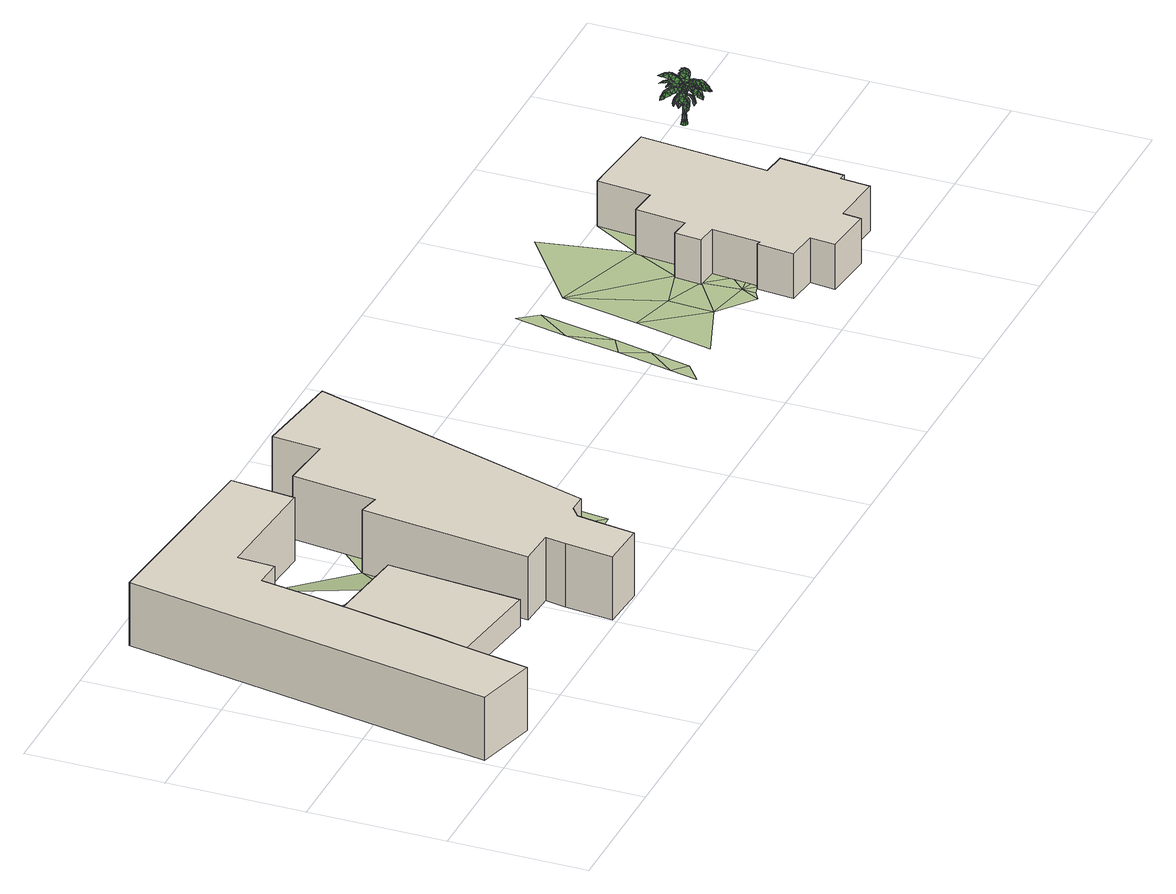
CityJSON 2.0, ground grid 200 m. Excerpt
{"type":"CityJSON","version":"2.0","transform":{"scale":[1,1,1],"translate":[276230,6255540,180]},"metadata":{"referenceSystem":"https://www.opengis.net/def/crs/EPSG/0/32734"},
"CityObjects":{
"building1":{"type":"Building","attributes":{"building":"commercial","building:levels":3,"building_height":9.7,"roof_height":14.93,"ground_height":5.23,"plus_code":"4FRW3CFW+825"},"geometry":[{"type":"Solid","lod":"1","boundaries":[[[[0,1,2,3]],[[1,4,5,2]],[[4,6,7,5]],[[6,8,9,7]],[[8,10,11,9]],[[10,12,13,11]],[[12,14,15,13]],[[14,16,17,15]],[[16,18,19,17]],[[18,20,21,19]],[[20,0,3,21]],[[3,2,5,7,9,11,13,15,17,19,21]],[[20,18,16,14,12,10,8,6,4,1,0]]]]}]},
"building2":{"type":"Building","attributes":{"building":"yes","building:levels":1,"amenity":"parking","building_height":4.1,"roof_height":9.33,"ground_height":5.23,"plus_code":"4FRW3CFW+843"},"geometry":[{"type":"Solid","lod":"1","boundaries":[[[[4,22,23,24]],[[22,25,26,23]],[[25,6,27,26]],[[6,4,24,27]],[[24,23,26,27]],[[6,25,22,4]]]]}]},
"building3":{"type":"Building","attributes":{"address":"50 Albert Road Cape Town","building":"commercial","building:levels":3,"building_height":9.7,"roof_height":14.93,"ground_height":5.23,"plus_code":"4FRW3CFW+862"},"geometry":[{"type":"Solid","lod":"1","boundaries":[[[[28,29,30,31]],[[29,32,33,30]],[[32,34,35,33]],[[34,36,37,35]],[[36,38,39,37]],[[38,40,41,39]],[[40,42,43,41]],[[42,44,45,43]],[[44,46,47,45]],[[46,48,49,47]],[[48,50,51,49]],[[50,52,53,51]],[[52,54,55,53]],[[54,56,57,55]],[[56,28,31,57]],[[31,30,33,35,37,39,41,43,45,47,49,51,53,55,57]],[[56,54,52,50,48,46,44,42,40,38,36,34,32,29,28]]]]}]},
"building4":{"type":"Building","attributes":{"address":"St Mary the Virgin 70 Albert Road Woodstock 7915 Cape Town","building":"church","building:levels":2,"amenity":"place_of_worship","building_height":6.9,"roof_height":12.55,"ground_height":5.65,"plus_code":"4FRW3CFW+7HW"},"geometry":[{"type":"Solid","lod":"1","boundaries":[[[[58,59,60,61]],[[59,62,63,60]],[[62,64,65,63]],[[64,66,67,65]],[[66,68,69,67]],[[68,70,71,69]],[[70,72,73,71]],[[72,74,75,73]],[[74,76,77,75]],[[76,78,79,77]],[[78,80,81,79]],[[80,82,83,81]],[[82,84,85,83]],[[84,86,87,85]],[[86,88,89,87]],[[88,90,91,89]],[[90,92,93,91]],[[92,94,95,93]],[[94,96,97,95]],[[96,58,61,97]],[[61,60,63,65,67,69,71,73,75,77,79,81,83,85,87,89,91,93,95,97]],[[96,94,92,90,88,86,84,82,80,78,76,74,72,70,68,66,64,62,59,58]]]]}]},
"tree1":{"type":"SolitaryVegetationObject","attributes":{"height":3.1,"width":0.29,"group":"standard","type":"palm","footprint":[263981.08,6243042.96],"ground_height":5.8},"geometry":[{"type":"MultiSurface","lod":"2","boundaries":[[[98,99,100]],[[100,101,102]],[[103,104,105]],[[106,98,107]],[[108,98,100]],[[107,109,103]],[[110,111,112]],[[112,113,114]],[[115,116,117]],[[118,110,119]],[[120,110,112]],[[119,121,115]],[[122,123,124]],[[124,125,126]],[[127,128,129]],[[130,122,131]],[[132,122,124]],[[131,133,127]],[[134,135,136]],[[137,138,139]],[[138,137,140]],[[141,142,143]],[[142,141,144]],[[145,146,147]],[[146,145,148]],[[149,150,151]],[[150,149,152]],[[153,154,155]],[[154,153,156]],[[157,158,159]],[[158,157,160]],[[161,162,163]],[[135,134,164]],[[162,161,165]],[[166,134,167]],[[138,168,169]],[[134,166,170]],[[171,162,172]],[[173,158,174]],[[162,171,175]],[[176,154,177]],[[158,173,178]],[[179,150,180]],[[154,176,181]],[[182,146,183]],[[150,179,184]],[[185,142,186]],[[146,182,187]],[[168,138,188]],[[142,185,189]],[[190,191,192]],[[192,193,194]],[[195,196,197]],[[198,190,199]],[[200,190,192]],[[199,201,195]],[[202,203,204]],[[204,205,206]],[[207,208,209]],[[210,202,211]],[[212,202,204]],[[211,213,207]],[[214,215,216]],[[216,217,218]],[[219,220,221]],[[222,214,223]],[[224,214,216]],[[223,225,219]],[[226,227,228]],[[228,229,230]],[[231,232,233]],[[234,226,235]],[[236,226,228]],[[235,237,231]],[[238,239,240]],[[240,241,242]],[[243,244,245]],[[246,238,247]],[[248,238,240]],[[247,249,243]],[[250,251,252]],[[252,253,254]],[[255,256,257]],[[258,250,259]],[[260,250,252]],[[259,261,255]],[[262,263,264]],[[264,265,266]],[[267,268,269]],[[270,262,271]],[[272,262,264]],[[271,273,267]],[[274,275,276]],[[276,277,278]],[[279,280,281]],[[282,274,283]],[[284,274,276]],[[283,285,279]],[[286,287,288]],[[288,289,290]],[[291,292,293]],[[294,286,295]],[[296,286,288]],[[295,297,291]],[[298,299,300]],[[299,149,301]],[[302,303,304]],[[305,306,298]],[[307,299,298]],[[306,302,308]],[[309,310,311]],[[310,137,312]],[[313,314,315]],[[316,317,309]],[[318,310,309]],[[317,313,319]],[[320,321,322]],[[321,157,323]],[[324,325,326]],[[327,328,320]],[[329,321,320]],[[328,324,330]],[[108,100,331]],[[108,331,332]],[[331,100,102]],[[331,102,333]],[[103,109,334]],[[103,334,335]],[[106,336,99]],[[106,99,98]],[[108,337,338]],[[108,338,98]],[[103,105,106]],[[103,106,107]],[[339,340,109]],[[339,109,107]],[[103,335,341]],[[103,341,342]],[[342,343,104]],[[342,104,103]],[[344,345,343]],[[344,343,342]],[[342,341,346]],[[342,346,344]],[[339,107,98]],[[339,98,338]],[[102,101,347]],[[102,347,348]],[[100,99,349]],[[100,349,101]],[[120,112,350]],[[120,350,351]],[[350,112,114]],[[350,114,352]],[[115,121,353]],[[115,353,354]],[[118,355,111]],[[118,111,110]],[[120,356,357]],[[120,357,110]],[[115,117,118]],[[115,118,119]],[[358,359,121]],[[358,121,119]],[[115,354,360]],[[115,360,361]],[[361,362,116]],[[361,116,115]],[[363,364,362]],[[363,362,361]],[[361,360,365]],[[361,365,363]],[[358,119,110]],[[358,110,357]],[[114,113,366]],[[114,366,367]],[[112,111,368]],[[112,368,113]],[[132,124,369]],[[132,369,370]],[[369,124,126]],[[369,126,371]],[[127,133,372]],[[127,372,373]],[[130,374,123]],[[130,123,122]],[[132,375,376]],[[132,376,122]],[[127,129,130]],[[127,130,131]],[[377,378,133]],[[377,133,131]],[[127,373,379]],[[127,379,380]],[[380,381,128]],[[380,128,127]],[[382,383,381]],[[382,381,380]],[[380,379,384]],[[380,384,382]],[[377,131,122]],[[377,122,376]],[[126,125,385]],[[126,385,386]],[[124,123,387]],[[124,387,125]],[[388,389,390]],[[388,390,391]],[[389,392,393]],[[389,393,390]],[[392,394,395]],[[392,395,393]],[[394,396,397]],[[394,397,395]],[[396,398,399]],[[396,399,397]],[[398,400,401]],[[398,401,399]],[[400,402,403]],[[400,403,401]],[[402,388,391]],[[402,391,403]],[[404,405,406]],[[404,406,407]],[[405,408,409]],[[405,409,406]],[[408,410,411]],[[408,411,409]],[[410,412,413]],[[410,413,411]],[[412,414,415]],[[412,415,413]],[[414,416,417]],[[414,417,415]],[[416,418,419]],[[416,419,417]],[[418,404,407]],[[418,407,419]],[[139,136,135]],[[139,135,137]],[[143,140,137]],[[143,137,141]],[[147,144,141]],[[147,141,145]],[[151,148,145]],[[151,145,149]],[[155,152,149]],[[155,149,153]],[[159,156,153]],[[159,153,157]],[[163,160,157]],[[163,157,161]],[[161,135,164]],[[161,164,165]],[[114,168,185]],[[114,185,182]],[[114,182,179]],[[114,179,176]],[[114,176,173]],[[114,173,171]],[[114,171,166]],[[114,166,168]],[[409,141,137]],[[409,137,406]],[[411,145,141]],[[411,141,409]],[[413,149,145]],[[413,145,411]],[[415,153,149]],[[415,149,413]],[[417,157,153]],[[417,153,415]],[[419,161,157]],[[419,157,417]],[[407,135,161]],[[407,161,419]],[[406,137,135]],[[406,135,407]],[[169,167,134]],[[169,134,138]],[[162,134,170]],[[162,170,172]],[[175,174,158]],[[175,158,162]],[[178,177,154]],[[178,154,158]],[[181,180,150]],[[181,150,154]],[[184,183,146]],[[184,146,150]],[[187,186,142]],[[187,142,146]],[[189,188,138]],[[189,138,142]],[[138,134,136]],[[138,136,139]],[[142,138,140]],[[142,140,143]],[[146,142,144]],[[146,144,147]],[[150,146,148]],[[150,148,151]],[[154,150,152]],[[154,152,155]],[[158,154,156]],[[158,156,159]],[[162,158,160]],[[162,160,163]],[[134,162,165]],[[134,165,164]],[[168,166,167]],[[168,167,169]],[[166,171,172]],[[166,172,170]],[[171,173,174]],[[171,174,175]],[[173,176,177]],[[173,177,178]],[[176,179,180]],[[176,180,181]],[[179,182,183]],[[179,183,184]],[[182,185,186]],[[182,186,187]],[[185,168,188]],[[185,188,189]],[[391,390,405]],[[391,405,404]],[[390,393,408]],[[390,408,405]],[[393,395,410]],[[393,410,408]],[[395,397,412]],[[395,412,410]],[[397,399,414]],[[397,414,412]],[[399,401,416]],[[399,416,414]],[[401,403,418]],[[401,418,416]],[[403,391,404]],[[403,404,418]],[[200,192,420]],[[200,420,421]],[[420,192,194]],[[420,194,422]],[[195,201,423]],[[195,423,424]],[[198,425,191]],[[198,191,190]],[[200,426,427]],[[200,427,190]],[[195,197,198]],[[195,198,199]],[[428,429,201]],[[428,201,199]],[[195,424,430]],[[195,430,431]],[[431,432,196]],[[431,196,195]],[[433,434,432]],[[433,432,431]],[[431,430,435]],[[431,435,433]],[[428,199,190]],[[428,190,427]],[[194,193,436]],[[194,436,437]],[[192,191,438]],[[192,438,193]],[[212,204,439]],[[212,439,440]],[[439,204,206]],[[439,206,441]],[[207,213,442]],[[207,442,443]],[[210,444,203]],[[210,203,202]],[[212,445,446]],[[212,446,202]],[[207,209,210]],[[207,210,211]],[[447,448,213]],[[447,213,211]],[[207,443,449]],[[207,449,450]],[[450,451,208]],[[450,208,207]],[[452,453,451]],[[452,451,450]],[[450,449,454]],[[450,454,452]],[[447,211,202]],[[447,202,446]],[[206,205,455]],[[206,455,456]],[[204,203,457]],[[204,457,205]],[[224,216,458]],[[224,458,459]],[[458,216,218]],[[458,218,460]],[[219,225,461]],[[219,461,462]],[[222,463,215]],[[222,215,214]],[[224,464,465]],[[224,465,214]],[[219,221,222]],[[219,222,223]],[[466,467,225]],[[466,225,223]],[[219,462,468]],[[219,468,469]],[[469,470,220]],[[469,220,219]],[[471,472,470]],[[471,470,469]],[[469,468,473]],[[469,473,471]],[[466,223,214]],[[466,214,465]],[[218,217,474]],[[218,474,475]],[[216,215,476]],[[216,476,217]],[[236,228,477]],[[236,477,478]],[[477,228,230]],[[477,230,479]],[[231,237,480]],[[231,480,481]],[[234,482,227]],[[234,227,226]],[[236,483,484]],[[236,484,226]],[[231,233,234]],[[231,234,235]],[[485,486,237]],[[485,237,235]],[[231,481,487]],[[231,487,488]],[[488,489,232]],[[488,232,231]],[[490,491,489]],[[490,489,488]],[[488,487,492]],[[488,492,490]],[[485,235,226]],[[485,226,484]],[[230,229,439]],[[230,439,493]],[[228,227,494]],[[228,494,229]],[[248,240,495]],[[248,495,496]],[[495,240,242]],[[495,242,497]],[[243,249,498]],[[243,498,499]],[[246,500,239]],[[246,239,238]],[[248,501,502]],[[248,502,238]],[[243,245,246]],[[243,246,247]],[[503,504,249]],[[503,249,247]],[[243,499,505]],[[243,505,506]],[[506,507,244]],[[506,244,243]],[[508,509,507]],[[508,507,506]],[[506,505,510]],[[506,510,508]],[[503,247,238]],[[503,238,502]],[[242,241,511]],[[242,511,512]],[[240,239,513]],[[240,513,241]],[[260,252,514]],[[260,514,515]],[[514,252,254]],[[514,254,516]],[[255,261,517]],[[255,517,518]],[[258,519,251]],[[258,251,250]],[[260,520,521]],[[260,521,250]],[[255,257,258]],[[255,258,259]],[[522,523,261]],[[522,261,259]],[[255,518,524]],[[255,524,525]],[[525,526,256]],[[525,256,255]],[[527,528,526]],[[527,526,525]],[[525,524,529]],[[525,529,527]],[[522,259,250]],[[522,250,521]],[[254,253,530]],[[254,530,531]],[[252,251,532]],[[252,532,253]],[[272,264,533]],[[272,533,534]],[[533,264,266]],[[533,266,535]],[[267,273,536]],[[267,536,537]],[[270,538,263]],[[270,263,262]],[[272,539,540]],[[272,540,262]],[[267,269,270]],[[267,270,271]],[[541,542,273]],[[541,273,271]],[[267,537,543]],[[267,543,544]],[[544,545,268]],[[544,268,267]],[[546,547,545]],[[546,545,544]],[[544,543,548]],[[544,548,546]],[[541,271,262]],[[541,262,540]],[[266,265,549]],[[266,549,550]],[[264,263,551]],[[264,551,265]],[[284,276,552]],[[284,552,553]],[[552,276,278]],[[552,278,554]],[[279,285,555]],[[279,555,556]],[[282,557,275]],[[282,275,274]],[[284,558,559]],[[284,559,274]],[[279,281,282]],[[279,282,283]],[[560,561,285]],[[560,285,283]],[[279,556,562]],[[279,562,563]],[[563,564,280]],[[563,280,279]],[[565,566,564]],[[565,564,563]],[[563,562,567]],[[563,567,565]],[[560,283,274]],[[560,274,559]],[[278,277,568]],[[278,568,569]],[[276,275,570]],[[276,570,277]],[[296,288,571]],[[296,571,572]],[[571,288,290]],[[571,290,573]],[[291,297,574]],[[291,574,575]],[[294,576,287]],[[294,287,286]],[[296,572,577]],[[296,577,286]],[[291,293,294]],[[291,294,295]],[[578,579,297]],[[578,297,295]],[[291,575,580]],[[291,580,581]],[[581,582,292]],[[581,292,291]],[[583,584,582]],[[583,582,581]],[[581,580,585]],[[581,585,583]],[[578,295,286]],[[578,286,577]],[[290,289,586]],[[290,586,587]],[[288,287,588]],[[288,588,289]],[[307,589,590]],[[307,590,299]],[[590,591,149]],[[590,149,299]],[[302,592,593]],[[302,593,308]],[[305,298,300]],[[305,300,594]],[[307,298,595]],[[307,595,596]],[[302,306,305]],[[302,305,303]],[[595,306,308]],[[595,308,597]],[[302,598,599]],[[302,599,592]],[[598,302,304]],[[598,304,600]],[[601,598,600]],[[601,600,602]],[[598,601,603]],[[598,603,599]],[[595,298,306]],[[149,604,605]],[[149,605,301]],[[299,301,606]],[[299,606,300]],[[318,607,608]],[[318,608,310]],[[608,609,137]],[[608,137,310]],[[313,610,611]],[[313,611,319]],[[316,309,311]],[[316,311,612]],[[318,309,613]],[[318,613,614]],[[313,317,316]],[[313,316,314]],[[615,317,319]],[[615,319,616]],[[313,617,618]],[[313,618,610]],[[617,313,315]],[[617,315,619]],[[620,617,619]],[[620,619,621]],[[617,620,622]],[[617,622,618]],[[615,613,309]],[[615,309,317]],[[137,623,624]],[[137,624,312]],[[310,312,625]],[[310,625,311]],[[329,626,627]],[[329,627,321]],[[627,628,157]],[[627,157,321]],[[324,629,630]],[[324,630,330]],[[327,320,322]],[[327,322,631]],[[329,320,632]],[[329,632,633]],[[324,328,327]],[[324,327,325]],[[634,328,330]],[[634,330,635]],[[324,636,637]],[[324,637,629]],[[636,324,326]],[[636,326,638]],[[639,636,638]],[[639,638,640]],[[636,639,641]],[[636,641,637]],[[634,632,320]],[[634,320,328]],[[157,642,643]],[[157,643,323]],[[321,323,644]],[[321,644,322]]]}]},
"terrain1":{"type":"TINRelief","geometry":[{"type":"CompositeSurface","lod":"1","boundaries":[[[10,6,645]],[[646,647,648]],[[647,649,648]],[[649,650,648]],[[651,650,649]],[[650,651,645]],[[652,645,46]],[[651,46,645]],[[46,44,653]],[[654,655,656]],[[657,655,654]],[[655,658,659]],[[657,658,655]],[[659,658,660]],[[660,661,659]],[[658,662,660]],[[663,664,659]],[[663,659,661]],[[665,666,667]],[[665,668,666]],[[666,668,669]],[[668,670,669]],[[670,671,669]],[[671,670,672]],[[672,673,671]],[[674,675,676]],[[675,674,677]],[[677,678,675]],[[679,680,674]],[[681,677,674]],[[674,680,681]],[[678,677,682]],[[680,679,683]],[[684,680,683]],[[682,677,681]],[[680,684,685]],[[685,686,680]],[[684,687,685]],[[688,681,680]],[[688,680,686]],[[678,682,689]],[[688,690,681]],[[691,678,689]],[[689,682,692]],[[689,693,74]],[[694,695,696]],[[697,698,699]],[[699,698,694]],[[695,694,700]],[[694,698,700]],[[700,72,695]],[[72,700,701]]]}]}
},
"vertices":[
[101,7,3],[122,116,3],[122,116,100],[101,7,100],[128,144,3],[128,144,100],[164,333,3],[164,333,100],[177,413,3],[177,413,100],[217,411,3],[217,411,100],[220,464,3],[220,464,100],[389,451,3],[389,451,100],[399,545,3],[399,545,100],[108,573,3],[108,573,100],[10,31,3],[10,31,100],
[344,114,3],[344,114,44],[128,144,44],[362,308,3],[362,308,44],[164,333,44],
[480,65,3],[484,89,3],[484,89,100],[480,65,100],[499,101,3],[499,101,100],[526,100,3],[526,100,100],[654,518,3],[654,518,100],[522,536,3],[522,536,100],[516,466,3],[516,466,100],[439,474,3],[439,474,100],[424,351,3],[424,351,100],[393,357,3],[393,357,100],[363,110,3],[363,110,100],[417,107,3],[417,107,100],[412,77,3],[412,77,100],[404,7,3],[404,7,100],[471,3,3],[471,3,100],
[1361,37,7],[1364,64,7],[1364,64,76],[1361,37,76],[1442,57,7],[1442,57,76],[1446,100,7],[1446,100,76],[1455,99,7],[1455,99,76],[1464,193,7],[1464,193,76],[1429,197,7],[1429,197,76],[1447,383,7],[1447,383,76],[1321,395,7],[1321,395,76],[1314,317,7],[1314,317,76],[1272,321,7],[1272,321,76],[1265,248,7],[1265,248,76],[1236,251,7],[1236,251,76],[1232,212,7],[1232,212,76],[1263,209,7],[1263,209,76],[1256,139,7],[1256,139,76],[1250,140,7],[1250,140,76],[1245,86,7],[1245,86,76],[1291,81,7],[1291,81,76],[1287,44,7],[1287,44,76],
[1595,369,73],[1600,364,69],[1598,375,70],[1602,371,67],[1600,380,64],[1589,359,73],[1590,353,67],[1596,357,69],[1596,361,70],[1592,364,74],[1591,371,72],[1582,363,70],[1600,372,78],[1608,370,77],[1601,378,75],[1607,376,74],[1602,383,69],[1600,361,79],[1606,356,77],[1608,362,78],[1606,365,78],[1600,367,80],[1597,371,76],[1594,360,75],[1608,368,69],[1616,371,67],[1606,374,67],[1611,376,66],[1604,380,64],[1614,358,66],[1620,358,62],[1619,363,65],[1616,365,67],[1611,363,69],[1605,366,67],[1607,356,62],[1605,386,63],[1604,385,54],[1605,388,62],[1602,386,54],[1602,387,63],[1603,389,62],[1601,389,62],[1600,385,54],[1599,386,63],[1599,388,62],[1598,386,62],[1599,383,54],[1598,383,63],[1597,384,62],[1597,383,62],[1600,382,54],[1599,381,63],[1598,381,62],[1599,379,62],[1602,381,54],[1602,380,63],[1601,378,62],[1603,378,62],[1604,382,54],[1605,381,63],[1605,379,62],[1606,381,62],[1604,383,54],[1606,383,63],[1607,383,62],[1606,386,62],[1607,384,62],[1604,386,69],[1604,387,68],[1602,387,69],[1603,388,68],[1606,386,68],[1605,383,69],[1606,384,68],[1604,381,69],[1606,381,68],[1606,383,68],[1602,380,69],[1603,379,68],[1604,380,68],[1600,381,69],[1600,380,68],[1601,379,68],[1599,383,69],[1598,383,68],[1598,381,68],[1600,386,69],[1598,386,68],[1598,384,68],[1601,388,68],[1600,387,68],[1616,389,72],[1614,397,71],[1611,387,69],[1609,392,69],[1605,385,64],[1626,394,72],[1628,401,69],[1622,400,71],[1620,397,72],[1621,392,73],[1618,386,70],[1629,388,68],[1594,381,79],[1595,374,78],[1598,383,75],[1599,378,74],[1601,383,69],[1585,377,82],[1583,371,80],[1589,371,80],[1591,374,80],[1590,379,81],[1591,383,77],[1582,382,78],[1618,382,67],[1619,388,63],[1612,383,66],[1613,387,64],[1605,383,64],[1628,381,64],[1631,384,58],[1626,387,61],[1623,386,63],[1623,382,66],[1617,378,66],[1626,374,62],[1599,393,80],[1591,394,77],[1600,388,76],[1595,389,74],[1601,384,69],[1596,404,84],[1591,409,81],[1590,402,80],[1592,399,80],[1598,398,83],[1603,395,80],[1604,406,82],[1612,386,79],[1611,394,78],[1607,385,75],[1606,390,74],[1603,384,69],[1622,390,81],[1624,397,78],[1618,397,79],[1616,394,79],[1617,388,81],[1614,383,77],[1625,385,77],[1603,398,71],[1596,399,70],[1602,392,69],[1597,393,68],[1602,387,64],[1602,408,71],[1597,412,68],[1595,407,70],[1597,404,71],[1602,403,72],[1606,398,70],[1608,408,68],[1589,393,69],[1584,389,65],[1594,390,67],[1590,386,64],[1599,386,64],[1580,401,66],[1575,400,60],[1577,394,63],[1581,393,65],[1584,397,68],[1591,397,67],[1586,406,64],[1608,399,66],[1602,402,62],[1606,393,65],[1601,396,63],[1603,387,63],[1613,409,61],[1610,413,55],[1606,409,58],[1606,406,61],[1611,405,64],[1612,398,65],[1619,405,59],[1586,382,66],[1587,375,64],[1592,383,65],[1592,378,64],[1599,383,63],[1577,381,61],[1575,376,57],[1580,375,61],[1582,377,63],[1581,382,64],[1586,386,64],[1578,387,58],[1593,377,50],[1596,379,52],[1591,382,48],[1594,383,51],[1590,375,43],[1588,380,43],[1588,378,39],[1590,379,46],[1591,376,47],[1595,376,49],[1594,373,42],[1603,395,50],[1602,391,52],[1608,393,47],[1606,390,51],[1603,400,42],[1608,397,41],[1606,398,37],[1607,396,44],[1603,398,46],[1600,395,49],[1597,398,42],[1612,377,49],[1609,379,52],[1608,373,47],[1606,376,50],[1616,374,41],[1611,371,41],[1614,372,36],[1611,373,44],[1615,375,46],[1614,380,48],[1618,381,41],[1591,378,68],[1588,373,70],[1597,381,64],[1582,360,69],[1584,358,70],[1598,360,69],[1588,372,71],[1585,367,71],[1585,366,71],[1584,366,71],[1581,357,68],[1586,354,70],[1588,352,67],[1582,349,64],[1588,351,66],[1581,354,67],[1603,372,65],[1602,378,63],[1603,370,66],[1595,377,71],[1594,371,74],[1599,382,68],[1595,357,75],[1597,357,76],[1608,365,78],[1594,370,75],[1593,365,75],[1595,364,76],[1593,363,75],[1596,355,75],[1601,355,77],[1605,354,76],[1602,348,73],[1605,353,75],[1598,352,74],[1608,378,72],[1605,382,69],[1608,376,74],[1600,371,64],[1602,366,65],[1602,379,63],[1610,354,61],[1612,355,62],[1618,366,66],[1603,365,65],[1605,360,64],[1606,360,64],[1606,359,63],[1612,353,60],[1616,354,62],[1620,356,61],[1619,351,56],[1620,355,60],[1614,352,58],[1612,378,66],[1606,381,64],[1613,376,66],[1605,387,9],[1602,388,9],[1602,387,17],[1604,386,17],[1598,387,9],[1600,386,17],[1597,383,9],[1599,383,17],[1598,380,9],[1600,381,17],[1602,379,9],[1602,380,17],[1605,380,9],[1604,381,17],[1607,383,9],[1605,383,17],[1604,385,29],[1602,386,29],[1602,385,45],[1603,385,45],[1600,385,29],[1601,385,45],[1600,383,29],[1600,383,45],[1600,382,29],[1601,382,45],[1602,381,29],[1602,382,45],[1604,382,29],[1603,382,45],[1604,383,29],[1604,383,45],[1614,382,66],[1619,383,68],[1607,383,64],[1631,391,67],[1631,393,68],[1619,399,71],[1620,384,68],[1625,386,69],[1625,387,69],[1627,387,68],[1633,393,67],[1631,397,69],[1630,401,68],[1636,401,64],[1631,402,67],[1634,396,66],[1607,393,67],[1605,388,64],[1609,395,69],[1594,387,72],[1590,386,75],[1599,385,69],[1580,379,78],[1581,378,79],[1592,373,80],[1589,385,76],[1585,384,78],[1585,383,78],[1584,383,78],[1579,377,79],[1581,374,81],[1582,371,80],[1576,371,78],[1580,370,79],[1577,375,78],[1600,377,73],[1602,381,69],[1599,376,75],[1611,376,65],[1617,375,65],[1606,381,63],[1628,375,60],[1629,377,61],[1623,388,62],[1618,376,65],[1622,375,64],[1623,376,64],[1623,374,63],[1630,376,59],[1632,380,60],[1632,383,58],[1635,379,54],[1632,383,56],[1632,376,57],[1611,388,63],[1606,385,63],[1614,389,63],[1607,390,74],[1606,395,78],[1604,385,69],[1602,409,82],[1600,409,82],[1590,399,80],[1606,396,79],[1605,401,81],[1604,402,82],[1605,403,81],[1601,411,82],[1595,410,83],[1592,411,81],[1594,418,80],[1592,412,80],[1599,414,81],[1599,384,69],[1592,389,74],[1610,380,72],[1615,381,75],[1604,382,69],[1627,387,77],[1626,389,78],[1615,395,79],[1616,381,75],[1621,383,77],[1621,384,77],[1622,383,77],[1629,389,77],[1627,393,79],[1626,397,78],[1632,396,76],[1627,398,77],[1630,392,76],[1604,391,73],[1602,386,69],[1606,392,75],[1608,393,66],[1609,398,68],[1604,388,64],[1607,411,67],[1605,411,68],[1595,404,71],[1608,399,68],[1609,404,68],[1608,405,69],[1609,406,68],[1605,413,67],[1601,413,69],[1598,413,68],[1600,419,64],[1598,415,67],[1604,415,65],[1596,392,67],[1599,388,64],[1595,394,68],[1598,395,65],[1594,399,67],[1600,388,63],[1582,407,62],[1581,405,63],[1580,392,64],[1592,400,67],[1589,403,66],[1587,403,66],[1588,404,65],[1580,407,61],[1576,404,62],[1575,401,60],[1573,407,56],[1574,402,58],[1578,408,59],[1591,384,63],[1597,384,63],[1588,385,64],[1612,390,64],[1615,396,64],[1606,386,63],[1619,407,57],[1618,409,57],[1604,407,60],[1615,397,64],[1618,401,62],[1617,402,62],[1618,402,61],[1619,410,55],[1615,412,56],[1612,413,54],[1617,415,49],[1612,414,52],[1619,411,53],[1600,394,62],[1601,388,62],[1600,397,62],[1592,388,62],[1586,388,62],[1598,385,62],[1576,385,56],[1575,383,57],[1582,375,62],[1581,388,60],[1581,387,60],[1580,388,59],[1574,384,55],[1573,380,57],[1574,377,56],[1571,379,51],[1574,376,54],[1573,382,53],[1594,377,64],[1598,381,63],[1592,376,64],[1598,374,48],[1600,377,51],[1601,381,53],[1592,374,40],[1593,373,40],[1589,381,46],[1595,373,45],[1597,374,48],[1595,373,44],[1589,375,39],[1592,373,38],[1588,378,38],[1590,376,34],[1589,378,37],[1592,374,36],[1599,384,53],[1595,384,52],[1593,384,51],[1597,394,48],[1597,390,51],[1600,386,53],[1600,399,39],[1598,399,39],[1608,396,44],[1597,397,45],[1597,395,48],[1598,397,44],[1597,397,44],[1602,400,37],[1599,399,37],[1605,399,36],[1602,399,32],[1605,398,35],[1599,399,35],[1604,385,53],[1607,388,51],[1608,390,50],[1614,383,48],[1611,385,51],[1605,384,53],[1618,378,38],[1618,379,38],[1610,372,43],[1617,381,44],[1615,382,47],[1617,380,44],[1617,381,43],[1617,374,36],[1618,378,36],[1614,373,35],[1616,375,30],[1614,373,34],[1618,378,34],[1603,381,53],[1604,376,51],[1605,375,49],
[362,308,6],[344,114,6],[368,150,6],[348,154,6],[374,198,6],[355,228,6],[383,278,6],[300,458,3],[430,395,3],[636,106,6],[558,205,6],[526,100,6],[645,177,6],[650,217,6],[590,309,6],[673,253,6],[676,292,6],[670,213,6],[682,368,4],[622,414,4],[1033,150,8],[1014,168,8],[1006,128,8],[1046,208,8],[1031,249,8],[1059,265,8],[1048,330,6],[1085,380,6],[1064,408,6],[1173,171,8],[1110,255,8],[1084,140,8],[1177,237,8],[1136,370,6],[1222,128,10],[1237,156,10],[1232,212,10],[1236,251,10],[1235,136,10],[1250,140,10],[1257,149,10],[1258,159,10],[1256,139,10],[1260,179,10],[1272,321,10],[1263,209,10],[1253,456,7],[1265,248,10],[1314,317,10],[1464,193,10],[1438,290,10],[1429,197,10],[1478,102,11],[1490,181,11],[1458,138,10],[1503,260,11],[1528,418,9]
]}
